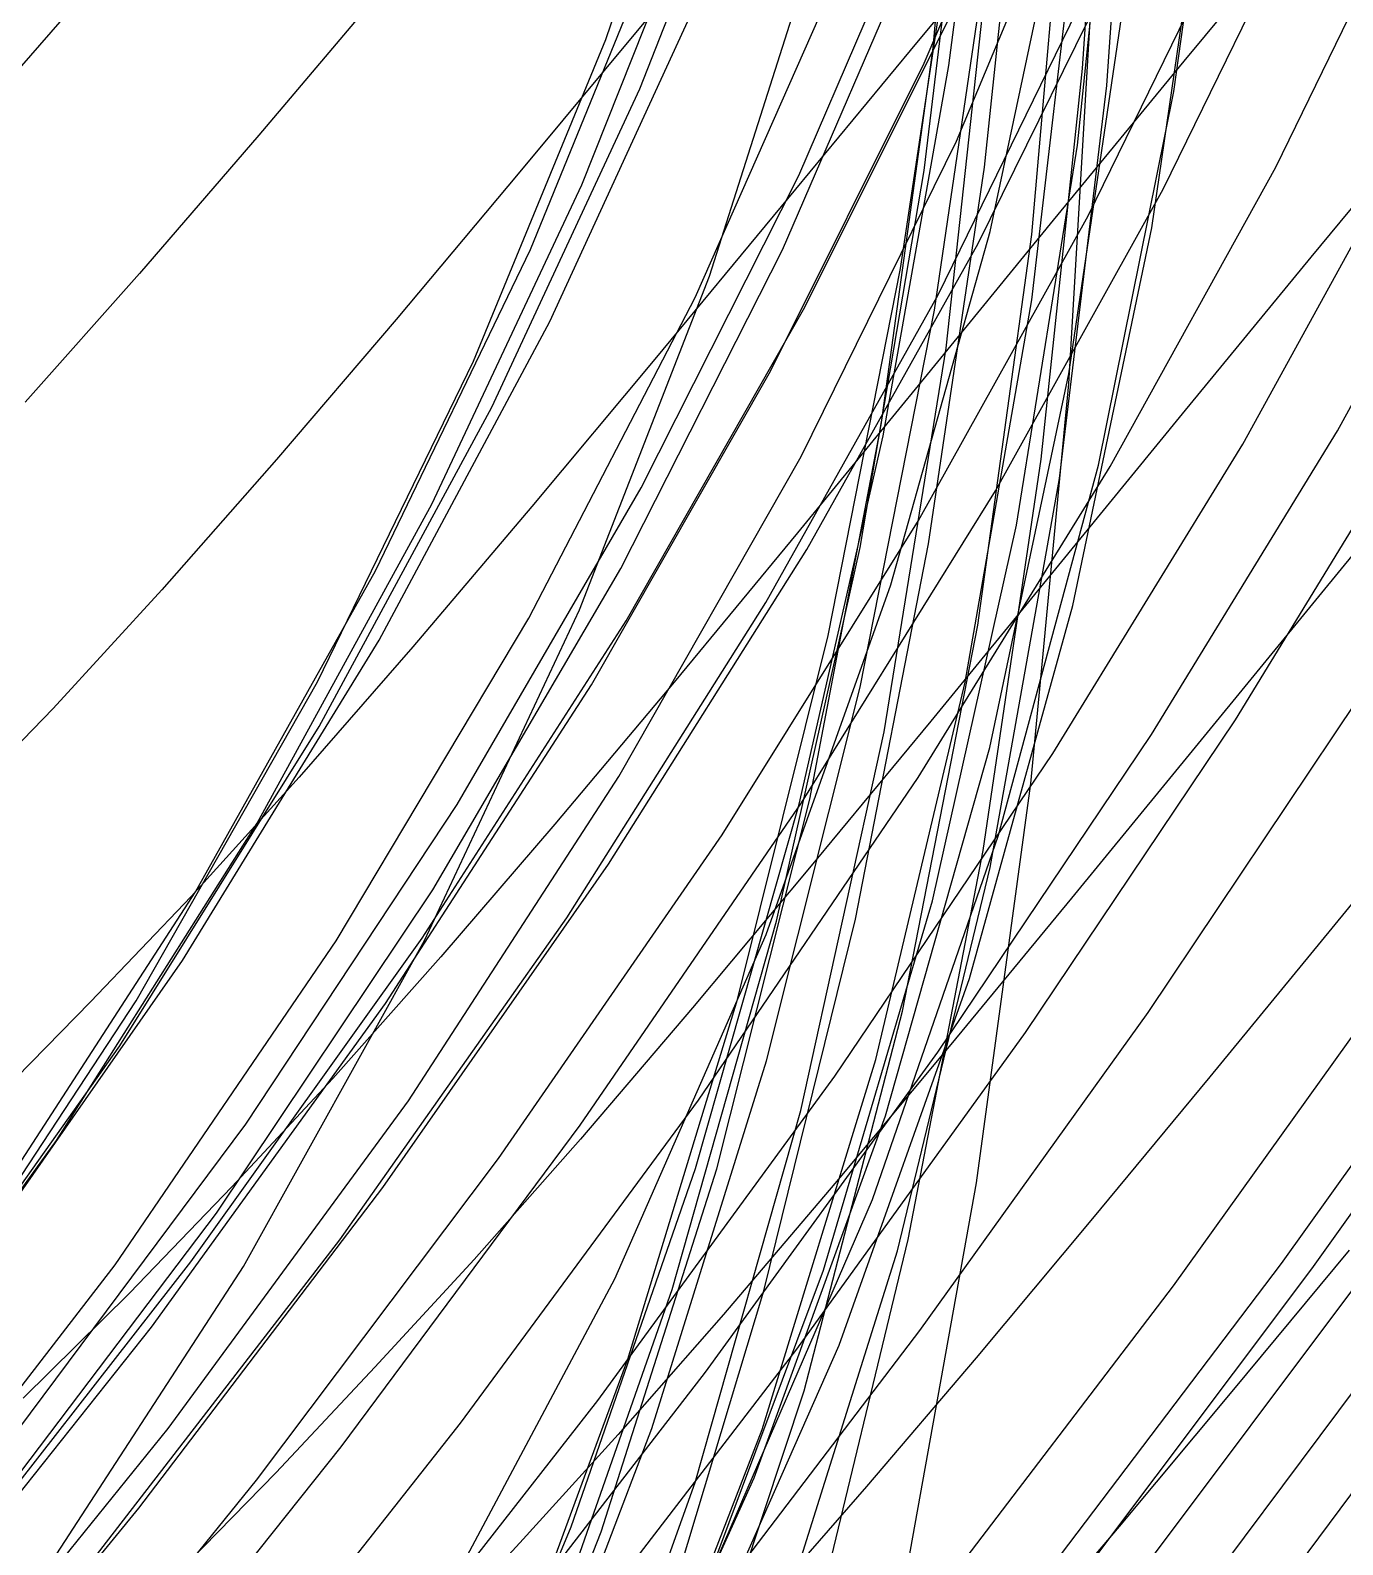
# Model space of a CAD drawing. Extents: x -607 to 1285, y -867 to 355.
# Drawn here: x 222.8 to 363.4, y -330.7 to -168.4 of the extents above; entities that cross this region are included whole.
import ezdxf

# ---------------------------------------------------------------- set-up
doc = ezdxf.new("R2010")
doc.units = 0
for name, color, linetype in [('0_1006', 7, 'CONTINUOUS'), ('0_1007', 7, 'CONTINUOUS'), ('0_1008', 7, 'CONTINUOUS'), ('0_1009', 7, 'CONTINUOUS'), ('0_1010', 7, 'CONTINUOUS'), ('0_1110', 7, 'CONTINUOUS'), ('0_1111', 7, 'CONTINUOUS'), ('0_1112', 7, 'CONTINUOUS'), ('0_1113', 7, 'CONTINUOUS'), ('0_1114', 7, 'CONTINUOUS'), ('0_1213', 7, 'CONTINUOUS'), ('0_1214', 7, 'CONTINUOUS'), ('0_1215', 7, 'CONTINUOUS'), ('0_1216', 7, 'CONTINUOUS'), ('0_1217', 7, 'CONTINUOUS'), ('0_1317', 7, 'CONTINUOUS'), ('0_1318', 7, 'CONTINUOUS'), ('0_1319', 7, 'CONTINUOUS'), ('0_1320', 7, 'CONTINUOUS'), ('0_1321', 7, 'CONTINUOUS'), ('0_1419', 7, 'CONTINUOUS'), ('0_1420', 7, 'CONTINUOUS'), ('0_1421', 7, 'CONTINUOUS'), ('0_1422', 7, 'CONTINUOUS'), ('0_1423', 7, 'CONTINUOUS'), ('0_1523', 7, 'CONTINUOUS'), ('0_1524', 7, 'CONTINUOUS'), ('0_1525', 7, 'CONTINUOUS'), ('0_1526', 7, 'CONTINUOUS'), ('0_1527', 7, 'CONTINUOUS'), ('0_1627', 7, 'CONTINUOUS'), ('0_1628', 7, 'CONTINUOUS'), ('0_1629', 7, 'CONTINUOUS'), ('0_1630', 7, 'CONTINUOUS'), ('0_1631', 7, 'CONTINUOUS'), ('0_1730', 7, 'CONTINUOUS'), ('0_1731', 7, 'CONTINUOUS'), ('0_1732', 7, 'CONTINUOUS'), ('0_1733', 7, 'CONTINUOUS'), ('0_1734', 7, 'CONTINUOUS'), ('0_178', 7, 'CONTINUOUS'), ('0_179', 7, 'CONTINUOUS'), ('0_180', 7, 'CONTINUOUS'), ('0_181', 7, 'CONTINUOUS'), ('0_182', 7, 'CONTINUOUS'), ('0_1833', 7, 'CONTINUOUS'), ('0_1834', 7, 'CONTINUOUS'), ('0_1835', 7, 'CONTINUOUS'), ('0_1836', 7, 'CONTINUOUS'), ('0_1837', 7, 'CONTINUOUS'), ('0_1936', 7, 'CONTINUOUS'), ('0_1937', 7, 'CONTINUOUS'), ('0_1938', 7, 'CONTINUOUS'), ('0_1939', 7, 'CONTINUOUS'), ('0_1940', 7, 'CONTINUOUS'), ('0_2040', 7, 'CONTINUOUS'), ('0_2041', 7, 'CONTINUOUS'), ('0_2042', 7, 'CONTINUOUS'), ('0_2043', 7, 'CONTINUOUS'), ('0_2143', 7, 'CONTINUOUS'), ('0_2144', 7, 'CONTINUOUS'), ('0_2145', 7, 'CONTINUOUS'), ('0_2146', 7, 'CONTINUOUS'), ('0_2147', 7, 'CONTINUOUS'), ('0_2247', 7, 'CONTINUOUS'), ('0_2248', 7, 'CONTINUOUS'), ('0_2249', 7, 'CONTINUOUS'), ('0_2250', 7, 'CONTINUOUS'), ('0_2251', 7, 'CONTINUOUS'), ('0_2351', 7, 'CONTINUOUS'), ('0_2352', 7, 'CONTINUOUS'), ('0_2353', 7, 'CONTINUOUS'), ('0_2354', 7, 'CONTINUOUS'), ('0_2454', 7, 'CONTINUOUS'), ('0_2455', 7, 'CONTINUOUS'), ('0_2456', 7, 'CONTINUOUS'), ('0_2457', 7, 'CONTINUOUS'), ('0_2458', 7, 'CONTINUOUS'), ('0_2558', 7, 'CONTINUOUS'), ('0_2559', 7, 'CONTINUOUS'), ('0_2560', 7, 'CONTINUOUS'), ('0_2561', 7, 'CONTINUOUS'), ('0_2562', 7, 'CONTINUOUS'), ('0_2662', 7, 'CONTINUOUS'), ('0_2663', 7, 'CONTINUOUS'), ('0_2664', 7, 'CONTINUOUS'), ('0_2665', 7, 'CONTINUOUS'), ('0_2666', 7, 'CONTINUOUS'), ('0_2764', 7, 'CONTINUOUS'), ('0_2765', 7, 'CONTINUOUS'), ('0_2766', 7, 'CONTINUOUS'), ('0_2767', 7, 'CONTINUOUS'), ('0_2768', 7, 'CONTINUOUS'), ('0_2769', 7, 'CONTINUOUS'), ('0_281', 7, 'CONTINUOUS'), ('0_282', 7, 'CONTINUOUS'), ('0_283', 7, 'CONTINUOUS'), ('0_284', 7, 'CONTINUOUS'), ('0_285', 7, 'CONTINUOUS'), ('0_2867', 7, 'CONTINUOUS'), ('0_2868', 7, 'CONTINUOUS'), ('0_2869', 7, 'CONTINUOUS'), ('0_2870', 7, 'CONTINUOUS'), ('0_2871', 7, 'CONTINUOUS'), ('0_2872', 7, 'CONTINUOUS'), ('0_2873', 7, 'CONTINUOUS'), ('0_2970', 7, 'CONTINUOUS'), ('0_2971', 7, 'CONTINUOUS'), ('0_2972', 7, 'CONTINUOUS'), ('0_2973', 7, 'CONTINUOUS'), ('0_2974', 7, 'CONTINUOUS'), ('0_2975', 7, 'CONTINUOUS'), ('0_3074', 7, 'CONTINUOUS'), ('0_3075', 7, 'CONTINUOUS'), ('0_3076', 7, 'CONTINUOUS'), ('0_3077', 7, 'CONTINUOUS'), ('0_3078', 7, 'CONTINUOUS'), ('0_3079', 7, 'CONTINUOUS'), ('0_3177', 7, 'CONTINUOUS'), ('0_3178', 7, 'CONTINUOUS'), ('0_3179', 7, 'CONTINUOUS'), ('0_3180', 7, 'CONTINUOUS'), ('0_3181', 7, 'CONTINUOUS'), ('0_3182', 7, 'CONTINUOUS'), ('0_3183', 7, 'CONTINUOUS'), ('0_3281', 7, 'CONTINUOUS'), ('0_3282', 7, 'CONTINUOUS'), ('0_3283', 7, 'CONTINUOUS'), ('0_3284', 7, 'CONTINUOUS'), ('0_3285', 7, 'CONTINUOUS'), ('0_3286', 7, 'CONTINUOUS'), ('0_3287', 7, 'CONTINUOUS'), ('0_3385', 7, 'CONTINUOUS'), ('0_3386', 7, 'CONTINUOUS'), ('0_3387', 7, 'CONTINUOUS'), ('0_3388', 7, 'CONTINUOUS'), ('0_3389', 7, 'CONTINUOUS'), ('0_3390', 7, 'CONTINUOUS'), ('0_3391', 7, 'CONTINUOUS'), ('0_3489', 7, 'CONTINUOUS'), ('0_3490', 7, 'CONTINUOUS'), ('0_3491', 7, 'CONTINUOUS'), ('0_3492', 7, 'CONTINUOUS'), ('0_3493', 7, 'CONTINUOUS'), ('0_3494', 7, 'CONTINUOUS'), ('0_3495', 7, 'CONTINUOUS'), ('0_3593', 7, 'CONTINUOUS'), ('0_3594', 7, 'CONTINUOUS'), ('0_3595', 7, 'CONTINUOUS'), ('0_3596', 7, 'CONTINUOUS'), ('0_3597', 7, 'CONTINUOUS'), ('0_3598', 7, 'CONTINUOUS'), ('0_3697', 7, 'CONTINUOUS'), ('0_3698', 7, 'CONTINUOUS'), ('0_3699', 7, 'CONTINUOUS'), ('0_3700', 7, 'CONTINUOUS'), ('0_3701', 7, 'CONTINUOUS'), ('0_3702', 7, 'CONTINUOUS'), ('0_3801', 7, 'CONTINUOUS'), ('0_3802', 7, 'CONTINUOUS'), ('0_3803', 7, 'CONTINUOUS'), ('0_3804', 7, 'CONTINUOUS'), ('0_3805', 7, 'CONTINUOUS'), ('0_384', 7, 'CONTINUOUS'), ('0_385', 7, 'CONTINUOUS'), ('0_386', 7, 'CONTINUOUS'), ('0_387', 7, 'CONTINUOUS'), ('0_388', 7, 'CONTINUOUS'), ('0_3904', 7, 'CONTINUOUS'), ('0_3905', 7, 'CONTINUOUS'), ('0_3906', 7, 'CONTINUOUS'), ('0_3907', 7, 'CONTINUOUS'), ('0_4007', 7, 'CONTINUOUS'), ('0_4008', 7, 'CONTINUOUS'), ('0_4110', 7, 'CONTINUOUS'), ('0_4111', 7, 'CONTINUOUS'), ('0_4214', 7, 'CONTINUOUS'), ('0_4215', 7, 'CONTINUOUS'), ('0_4318', 7, 'CONTINUOUS'), ('0_4421', 7, 'CONTINUOUS'), ('0_4460', 7, 'CONTINUOUS'), ('0_4524', 7, 'CONTINUOUS'), ('0_4563', 7, 'CONTINUOUS'), ('0_4564', 7, 'CONTINUOUS'), ('0_4565', 7, 'CONTINUOUS'), ('0_4666', 7, 'CONTINUOUS'), ('0_4667', 7, 'CONTINUOUS'), ('0_4668', 7, 'CONTINUOUS'), ('0_4669', 7, 'CONTINUOUS'), ('0_4670', 7, 'CONTINUOUS'), ('0_4671', 7, 'CONTINUOUS'), ('0_4672', 7, 'CONTINUOUS'), ('0_4768', 7, 'CONTINUOUS'), ('0_4769', 7, 'CONTINUOUS'), ('0_4770', 7, 'CONTINUOUS'), ('0_4771', 7, 'CONTINUOUS'), ('0_4772', 7, 'CONTINUOUS'), ('0_4773', 7, 'CONTINUOUS'), ('0_4774', 7, 'CONTINUOUS'), ('0_4775', 7, 'CONTINUOUS'), ('0_4776', 7, 'CONTINUOUS'), ('0_4777', 7, 'CONTINUOUS'), ('0_487', 7, 'CONTINUOUS'), ('0_4871', 7, 'CONTINUOUS'), ('0_4872', 7, 'CONTINUOUS'), ('0_4873', 7, 'CONTINUOUS'), ('0_4874', 7, 'CONTINUOUS'), ('0_4875', 7, 'CONTINUOUS'), ('0_4876', 7, 'CONTINUOUS'), ('0_4877', 7, 'CONTINUOUS'), ('0_4878', 7, 'CONTINUOUS'), ('0_4879', 7, 'CONTINUOUS'), ('0_488', 7, 'CONTINUOUS'), ('0_4880', 7, 'CONTINUOUS'), ('0_4881', 7, 'CONTINUOUS'), ('0_489', 7, 'CONTINUOUS'), ('0_490', 7, 'CONTINUOUS'), ('0_491', 7, 'CONTINUOUS'), ('0_492', 7, 'CONTINUOUS'), ('0_4975', 7, 'CONTINUOUS'), ('0_4976', 7, 'CONTINUOUS'), ('0_4977', 7, 'CONTINUOUS'), ('0_4978', 7, 'CONTINUOUS'), ('0_4979', 7, 'CONTINUOUS'), ('0_4980', 7, 'CONTINUOUS'), ('0_4981', 7, 'CONTINUOUS'), ('0_4982', 7, 'CONTINUOUS'), ('0_4983', 7, 'CONTINUOUS'), ('0_4984', 7, 'CONTINUOUS'), ('0_5080', 7, 'CONTINUOUS'), ('0_5081', 7, 'CONTINUOUS'), ('0_5082', 7, 'CONTINUOUS'), ('0_5083', 7, 'CONTINUOUS'), ('0_5084', 7, 'CONTINUOUS'), ('0_5085', 7, 'CONTINUOUS'), ('0_5086', 7, 'CONTINUOUS'), ('0_5087', 7, 'CONTINUOUS'), ('0_5185', 7, 'CONTINUOUS'), ('0_5186', 7, 'CONTINUOUS'), ('0_5187', 7, 'CONTINUOUS'), ('0_5188', 7, 'CONTINUOUS'), ('0_5189', 7, 'CONTINUOUS'), ('0_5190', 7, 'CONTINUOUS'), ('0_5289', 7, 'CONTINUOUS'), ('0_5290', 7, 'CONTINUOUS'), ('0_5291', 7, 'CONTINUOUS'), ('0_591', 7, 'CONTINUOUS'), ('0_592', 7, 'CONTINUOUS'), ('0_593', 7, 'CONTINUOUS'), ('0_594', 7, 'CONTINUOUS'), ('0_595', 7, 'CONTINUOUS'), ('0_695', 7, 'CONTINUOUS'), ('0_696', 7, 'CONTINUOUS'), ('0_697', 7, 'CONTINUOUS'), ('0_698', 7, 'CONTINUOUS'), ('0_699', 7, 'CONTINUOUS'), ('0_75', 7, 'CONTINUOUS'), ('0_76', 7, 'CONTINUOUS'), ('0_77', 7, 'CONTINUOUS'), ('0_78', 7, 'CONTINUOUS'), ('0_798', 7, 'CONTINUOUS'), ('0_799', 7, 'CONTINUOUS'), ('0_800', 7, 'CONTINUOUS'), ('0_801', 7, 'CONTINUOUS'), ('0_802', 7, 'CONTINUOUS'), ('0_803', 7, 'CONTINUOUS'), ('0_902', 7, 'CONTINUOUS'), ('0_903', 7, 'CONTINUOUS'), ('0_904', 7, 'CONTINUOUS'), ('0_905', 7, 'CONTINUOUS'), ('0_906', 7, 'CONTINUOUS')]:
    doc.layers.add(name, color=color, linetype=linetype)

msp = doc.modelspace()

# ---------------------------------------------------------------- linework, layer by layer
at = {"layer": '0_1006'}
msp.add_polyline3d([(292.5385, -353.9436, -3561.148), (305.7165, -314.1833, -3555.17)], dxfattribs=at)
at = {"layer": '0_1007'}
msp.add_polyline3d([(305.7165, -314.1833, -3555.17), (316.2641, -273.5119, -3547.54)], dxfattribs=at)
at = {"layer": '0_1008'}
msp.add_polyline3d([(316.2641, -273.5119, -3547.54), (324.3477, -232.1442, -3538.4138)], dxfattribs=at)
at = {"layer": '0_1009'}
msp.add_polyline3d([(324.3477, -232.1442, -3538.4138), (330.1343, -190.295, -3527.9463)], dxfattribs=at)
at = {"layer": '0_1010'}
msp.add_polyline3d([(330.1343, -190.295, -3527.9463), (333.7905, -148.1791, -3516.2922)], dxfattribs=at)
at = {"layer": '0_1110'}
msp.add_polyline3d([(303.0919, -339.4404, -3548.4932), (315.7195, -299.1968, -3541.314)], dxfattribs=at)
at = {"layer": '0_1111'}
msp.add_polyline3d([(315.7195, -299.1968, -3541.314), (325.6572, -258.1219, -3532.4167)], dxfattribs=at)
at = {"layer": '0_1112'}
msp.add_polyline3d([(325.6572, -258.1219, -3532.4167), (333.0813, -216.4272, -3521.9683)], dxfattribs=at)
at = {"layer": '0_1113'}
msp.add_polyline3d([(333.0813, -216.4272, -3521.9683), (338.1681, -174.3243, -3510.1357)], dxfattribs=at)
at = {"layer": '0_1114'}
msp.add_polyline3d([(338.1681, -174.3243, -3510.1357), (341.0936, -132.0248, -3497.0852)], dxfattribs=at)
at = {"layer": '0_1213'}
msp.add_polyline3d([(286.2471, -357.0093, -3532.3008), (301.2246, -318.3216, -3526.213)], dxfattribs=at)
at = {"layer": '0_1214'}
msp.add_polyline3d([(301.2246, -318.3216, -3526.213), (313.4147, -278.6697, -3518.2412)], dxfattribs=at)
at = {"layer": '0_1215'}
msp.add_polyline3d([(313.4147, -278.6697, -3518.2412), (322.9857, -238.2579, -3508.5535)], dxfattribs=at)
at = {"layer": '0_1216'}
msp.add_polyline3d([(322.9857, -238.2579, -3508.5535), (330.1063, -197.2901, -3497.3171)], dxfattribs=at)
at = {"layer": '0_1217'}
msp.add_polyline3d([(330.1063, -197.2901, -3497.3171), (334.9451, -155.9705, -3484.7002)], dxfattribs=at)
at = {"layer": '0_1317'}
msp.add_polyline3d([(293.289, -340.03, -3516.2566), (307.799, -301.2734, -3509.1729)], dxfattribs=at)
at = {"layer": '0_1318'}
msp.add_polyline3d([(307.799, -301.2734, -3509.1729), (319.4738, -261.6746, -3500.1555)], dxfattribs=at)
at = {"layer": '0_1319'}
msp.add_polyline3d([(319.4738, -261.6746, -3500.1555), (328.4899, -221.4269, -3489.381)], dxfattribs=at)
at = {"layer": '0_1320'}
msp.add_polyline3d([(328.4899, -221.4269, -3489.381), (335.0242, -180.7234, -3477.0251)], dxfattribs=at)
at = {"layer": '0_1321'}
msp.add_polyline3d([(335.0242, -180.7234, -3477.0251), (339.2536, -139.7574, -3463.264)], dxfattribs=at)
at = {"layer": '0_1419'}
msp.add_polyline3d([(283.2672, -361.3954, -3505.7034), (300.3862, -323.5158, -3499.7817)], dxfattribs=at)
at = {"layer": '0_1420'}
msp.add_polyline3d([(300.3862, -323.5158, -3499.7817), (314.4396, -284.738, -3491.6985)], dxfattribs=at)
at = {"layer": '0_1421'}
msp.add_polyline3d([(314.4396, -284.738, -3491.6985), (325.6122, -245.2437, -3481.6375)], dxfattribs=at)
at = {"layer": '0_1422'}
msp.add_polyline3d([(325.6122, -245.2437, -3481.6375), (334.0889, -205.2147, -3469.7825)], dxfattribs=at)
at = {"layer": '0_1423'}
msp.add_polyline3d([(334.0889, -205.2147, -3469.7825), (340.0544, -164.8326, -3456.317)], dxfattribs=at)
at = {"layer": '0_1523'}
msp.add_polyline3d([(292.5091, -347.6916, -3491.77), (309.4805, -309.2878, -3484.8608)], dxfattribs=at)
at = {"layer": '0_1524'}
msp.add_polyline3d([(309.4805, -309.2878, -3484.8608), (323.4288, -270.0088, -3475.746)], dxfattribs=at)
at = {"layer": '0_1525'}
msp.add_polyline3d([(323.4288, -270.0088, -3475.746), (334.5305, -230.0434, -3464.6167)], dxfattribs=at)
at = {"layer": '0_1526'}
msp.add_polyline3d([(334.5305, -230.0434, -3464.6167), (342.9622, -189.5803, -3451.6626)], dxfattribs=at)
at = {"layer": '0_1527'}
msp.add_polyline3d([(342.9622, -189.5803, -3451.6626), (348.9012, -148.8083, -3437.074)], dxfattribs=at)
at = {"layer": '0_1627'}
msp.add_polyline3d([(296.5595, -331.8838, -3473.1711), (313.0444, -293.6711, -3465.358)], dxfattribs=at)
at = {"layer": '0_1628'}
msp.add_polyline3d([(313.0444, -293.6711, -3465.358), (326.5557, -254.654, -3455.323)], dxfattribs=at)
at = {"layer": '0_1629'}
msp.add_polyline3d([(326.5557, -254.654, -3455.323), (337.2658, -215.0174, -3443.2605)], dxfattribs=at)
at = {"layer": '0_1630'}
msp.add_polyline3d([(337.2658, -215.0174, -3443.2605), (345.3467, -174.9463, -3429.3645)], dxfattribs=at)
at = {"layer": '0_1631'}
msp.add_polyline3d([(345.3467, -174.9463, -3429.3645), (350.9712, -134.6257, -3413.8289)], dxfattribs=at)
at = {"layer": '0_1730'}
msp.add_polyline3d([(266.1539, -338.3759, -3442.8633), (285.4377, -302.1937, -3437.144)], dxfattribs=at)
at = {"layer": '0_1731'}
msp.add_polyline3d([(285.4377, -302.1937, -3437.144), (301.6733, -265.2931, -3429.1172)], dxfattribs=at)
at = {"layer": '0_1732'}
msp.add_polyline3d([(301.6733, -265.2931, -3429.1172), (315.0266, -227.8284, -3418.966)], dxfattribs=at)
at = {"layer": '0_1733'}
msp.add_polyline3d([(315.0266, -227.8284, -3418.966), (325.6639, -189.9537, -3406.874)], dxfattribs=at)
at = {"layer": '0_1734'}
msp.add_polyline3d([(325.6639, -189.9537, -3406.874), (333.7512, -151.8236, -3393.0237)], dxfattribs=at)
at = {"layer": '0_178'}
msp.add_polyline3d([(306.8886, -339.2455, -3672.474), (316.8851, -297.9853, -3670.674)], dxfattribs=at)
at = {"layer": '0_179'}
msp.add_polyline3d([(316.8851, -297.9853, -3670.674), (324.9213, -256.2819, -3668.0027)], dxfattribs=at)
at = {"layer": '0_180'}
msp.add_polyline3d([(324.9213, -256.2819, -3668.0027), (331.1067, -214.3737, -3664.5396)], dxfattribs=at)
at = {"layer": '0_181'}
msp.add_polyline3d([(331.1067, -214.3737, -3664.5396), (335.5509, -172.4991, -3660.3638)], dxfattribs=at)
at = {"layer": '0_182'}
msp.add_polyline3d([(335.5509, -172.4991, -3660.3638), (338.3637, -130.8968, -3655.5552)], dxfattribs=at)
at = {"layer": '0_1833'}
msp.add_polyline3d([(223.339, -335.2089, -3398.234), (245.6565, -300.8758, -3394.8848)], dxfattribs=at)
at = {"layer": '0_1834'}
msp.add_polyline3d([(245.6565, -300.8758, -3394.8848), (265.0463, -265.9351, -3389.2825)], dxfattribs=at)
at = {"layer": '0_1835'}
msp.add_polyline3d([(265.0463, -265.9351, -3389.2825), (281.6475, -230.5156, -3381.587)], dxfattribs=at)
at = {"layer": '0_1836'}
msp.add_polyline3d([(281.6475, -230.5156, -3381.587), (295.5989, -194.7464, -3371.9575)], dxfattribs=at)
at = {"layer": '0_1837'}
msp.add_polyline3d([(295.5989, -194.7464, -3371.9575), (307.0394, -158.7565, -3360.5542)], dxfattribs=at)
at = {"layer": '0_1936'}
msp.add_polyline3d([(211.8658, -306.2895, -3358.4434), (234.1484, -272.3848, -3354.8105)], dxfattribs=at)
at = {"layer": '0_1937'}
msp.add_polyline3d([(234.1484, -272.3848, -3354.8105), (253.5877, -238.2039, -3349.085)], dxfattribs=at)
at = {"layer": '0_1938'}
msp.add_polyline3d([(253.5877, -238.2039, -3349.085), (270.3169, -203.8433, -3341.4111)], dxfattribs=at)
at = {"layer": '0_1939'}
msp.add_polyline3d([(270.3169, -203.8433, -3341.4111), (284.4688, -169.3997, -3331.9333)], dxfattribs=at)
at = {"layer": '0_1940'}
msp.add_polyline3d([(284.4688, -169.3997, -3331.9333), (296.1768, -134.9698, -3320.7961)], dxfattribs=at)
at = {"layer": '0_2040'}
msp.add_polyline3d([(218.3482, -294.9518, -3339.0986), (240.5042, -260.7138, -3334.6895)], dxfattribs=at)
at = {"layer": '0_2041'}
msp.add_polyline3d([(240.5042, -260.7138, -3334.6895), (259.8145, -226.3257, -3328.1863)], dxfattribs=at)
at = {"layer": '0_2042'}
msp.add_polyline3d([(259.8145, -226.3257, -3328.1863), (276.4125, -191.8767, -3319.7354)], dxfattribs=at)
at = {"layer": '0_2043'}
msp.add_polyline3d([(276.4125, -191.8767, -3319.7354), (290.4315, -157.4562, -3309.4832)], dxfattribs=at)
at = {"layer": '0_2143'}
msp.add_polyline3d([(201.2244, -321.1494, -3324.9314), (225.6162, -287.3647, -3321.919)], dxfattribs=at)
at = {"layer": '0_2144'}
msp.add_polyline3d([(225.6162, -287.3647, -3321.919), (247.1085, -253.3462, -3316.649)], dxfattribs=at)
at = {"layer": '0_2145'}
msp.add_polyline3d([(247.1085, -253.3462, -3316.649), (265.8291, -219.1862, -3309.271)], dxfattribs=at)
at = {"layer": '0_2146'}
msp.add_polyline3d([(265.8291, -219.1862, -3309.271), (281.9056, -184.977, -3299.935)], dxfattribs=at)
at = {"layer": '0_2147'}
msp.add_polyline3d([(281.9056, -184.977, -3299.935), (295.4654, -150.8107, -3288.791)], dxfattribs=at)
at = {"layer": '0_2247'}
msp.add_polyline3d([(208.1481, -311.4099, -3306.0579), (232.4173, -277.2329, -3302.2495)], dxfattribs=at)
at = {"layer": '0_2248'}
msp.add_polyline3d([(232.4173, -277.2329, -3302.2495), (253.7479, -243.0013, -3296.1892)], dxfattribs=at)
at = {"layer": '0_2249'}
msp.add_polyline3d([(253.7479, -243.0013, -3296.1892), (272.2722, -208.7949, -3288.0283)], dxfattribs=at)
at = {"layer": '0_2250'}
msp.add_polyline3d([(272.2722, -208.7949, -3288.0283), (288.1224, -174.6932, -3277.918)], dxfattribs=at)
at = {"layer": '0_2251'}
msp.add_polyline3d([(288.1224, -174.6932, -3277.918), (301.4309, -140.7759, -3266.0095)], dxfattribs=at)
at = {"layer": '0_2351'}
msp.add_polyline3d([(215.0751, -302.4786, -3287.0503), (239.1107, -268.0736, -3282.433)], dxfattribs=at)
at = {"layer": '0_2352'}
msp.add_polyline3d([(239.1107, -268.0736, -3282.433), (260.198, -233.7619, -3275.577)], dxfattribs=at)
at = {"layer": '0_2353'}
msp.add_polyline3d([(260.198, -233.7619, -3275.577), (278.4715, -199.6131, -3266.6338)], dxfattribs=at)
at = {"layer": '0_2354'}
msp.add_polyline3d([(278.4715, -199.6131, -3266.6338), (294.0654, -165.697, -3255.7563)], dxfattribs=at)
at = {"layer": '0_2454'}
msp.add_polyline3d([(205.1055, -335.4539, -3283.5981), (231.9194, -300.6782, -3280.4714)], dxfattribs=at)
at = {"layer": '0_2455'}
msp.add_polyline3d([(231.9194, -300.6782, -3280.4714), (255.5859, -265.9675, -3274.8447)], dxfattribs=at)
at = {"layer": '0_2456'}
msp.add_polyline3d([(255.5859, -265.9675, -3274.8447), (276.2455, -231.3925, -3266.882)], dxfattribs=at)
at = {"layer": '0_2457'}
msp.add_polyline3d([(276.2455, -231.3925, -3266.882), (294.0385, -197.0237, -3256.747)], dxfattribs=at)
at = {"layer": '0_2458'}
msp.add_polyline3d([(294.0385, -197.0237, -3256.747), (309.105, -162.9319, -3244.6035)], dxfattribs=at)
at = {"layer": '0_2558'}
msp.add_polyline3d([(216.4625, -329.9008, -3270.3887), (242.764, -295.1398, -3266.4111)], dxfattribs=at)
at = {"layer": '0_2559'}
msp.add_polyline3d([(242.764, -295.1398, -3266.4111), (265.9285, -260.512, -3259.902)], dxfattribs=at)
at = {"layer": '0_2560'}
msp.add_polyline3d([(265.9285, -260.512, -3259.902), (286.0967, -226.0853, -3251.0303)], dxfattribs=at)
at = {"layer": '0_2561'}
msp.add_polyline3d([(286.0967, -226.0853, -3251.0303), (303.4096, -191.9274, -3239.9646)], dxfattribs=at)
at = {"layer": '0_2562'}
msp.add_polyline3d([(303.4096, -191.9274, -3239.9646), (318.0081, -158.1063, -3226.8745)], dxfattribs=at)
at = {"layer": '0_2662'}
msp.add_polyline3d([(220.1232, -320.2214, -3246.9937), (245.894, -285.6264, -3242.2314)], dxfattribs=at)
at = {"layer": '0_2663'}
msp.add_polyline3d([(245.894, -285.6264, -3242.2314), (268.562, -251.3473, -3235.017)], dxfattribs=at)
at = {"layer": '0_2664'}
msp.add_polyline3d([(268.562, -251.3473, -3235.017), (288.2679, -217.4369, -3225.515)], dxfattribs=at)
at = {"layer": '0_2665'}
msp.add_polyline3d([(288.2679, -217.4369, -3225.515), (305.1528, -183.9485, -3213.8892)], dxfattribs=at)
at = {"layer": '0_2666'}
msp.add_polyline3d([(305.1528, -183.9485, -3213.8892), (319.3574, -150.935, -3200.3044)], dxfattribs=at)
at = {"layer": '0_2764'}
msp.add_polyline3d([(209.7972, -352.5872, -3244.522), (237.6046, -318.2389, -3241.331)], dxfattribs=at)
at = {"layer": '0_2765'}
msp.add_polyline3d([(237.6046, -318.2389, -3241.331), (263.3329, -283.1035, -3235.6125)], dxfattribs=at)
at = {"layer": '0_2766'}
msp.add_polyline3d([(263.3329, -283.1035, -3235.6125), (285.8833, -248.3635, -3227.3486)], dxfattribs=at)
at = {"layer": '0_2767'}
msp.add_polyline3d([(285.8833, -248.3635, -3227.3486), (305.4026, -214.0704, -3216.7144)], dxfattribs=at)
at = {"layer": '0_2768'}
msp.add_polyline3d([(305.4026, -214.0704, -3216.7144), (322.0377, -180.2761, -3203.8853)], dxfattribs=at)
at = {"layer": '0_2769'}
msp.add_polyline3d([(322.0377, -180.2761, -3203.8853), (335.9356, -147.0323, -3189.0366)], dxfattribs=at)
at = {"layer": '0_281'}
msp.add_polyline3d([(289.5693, -342.74, -3651.8528), (301.4226, -303.4782, -3650.401)], dxfattribs=at)
at = {"layer": '0_282'}
msp.add_polyline3d([(301.4226, -303.4782, -3650.401), (311.2106, -263.6399, -3647.9792)], dxfattribs=at)
at = {"layer": '0_283'}
msp.add_polyline3d([(311.2106, -263.6399, -3647.9792), (319.0455, -223.4372, -3644.671)], dxfattribs=at)
at = {"layer": '0_284'}
msp.add_polyline3d([(319.0455, -223.4372, -3644.671), (325.0402, -183.0821, -3640.5579)], dxfattribs=at)
at = {"layer": '0_285'}
msp.add_polyline3d([(325.0402, -183.0821, -3640.5579), (329.3065, -142.7864, -3635.723)], dxfattribs=at)
at = {"layer": '0_2867'}
msp.add_polyline3d([(208.7759, -341.3582, -3214.288), (235.7889, -307.3602, -3210.2546)], dxfattribs=at)
at = {"layer": '0_2868'}
msp.add_polyline3d([(235.7889, -307.3602, -3210.2546), (235.7889, -307.3602, -3210.2546)], dxfattribs=at)
at = {"layer": '0_2869'}
msp.add_polyline3d([(235.7889, -307.3602, -3210.2546), (260.8715, -272.6901, -3203.8274)], dxfattribs=at)
at = {"layer": '0_2870'}
msp.add_polyline3d([(260.8715, -272.6901, -3203.8274), (282.939, -238.5301, -3195.0105)], dxfattribs=at)
at = {"layer": '0_2871'}
msp.add_polyline3d([(282.939, -238.5301, -3195.0105), (302.1266, -204.9235, -3183.9678)], dxfattribs=at)
at = {"layer": '0_2872'}
msp.add_polyline3d([(302.1266, -204.9235, -3183.9678), (318.5695, -171.9137, -3170.864)], dxfattribs=at)
at = {"layer": '0_2873'}
msp.add_polyline3d([(318.5695, -171.9137, -3170.864), (332.4025, -139.5437, -3155.8628)], dxfattribs=at)
at = {"layer": '0_2970'}
msp.add_polyline3d([(213.3708, -334.4968, -3191.7568), (240.0288, -300.3702, -3186.84)], dxfattribs=at)
at = {"layer": '0_2971'}
msp.add_polyline3d([(240.0288, -300.3702, -3186.84), (240.0288, -300.3702, -3186.84)], dxfattribs=at)
at = {"layer": '0_2972'}
msp.add_polyline3d([(240.0288, -300.3702, -3186.84), (264.817, -265.6994, -3179.6038)], dxfattribs=at)
at = {"layer": '0_2973'}
msp.add_polyline3d([(264.817, -265.6994, -3179.6038), (286.6533, -231.6738, -3170.0698)], dxfattribs=at)
at = {"layer": '0_2974'}
msp.add_polyline3d([(286.6533, -231.6738, -3170.0698), (305.6685, -198.3278, -3158.397)], dxfattribs=at)
at = {"layer": '0_2975'}
msp.add_polyline3d([(305.6685, -198.3278, -3158.397), (321.9934, -165.6959, -3144.7446)], dxfattribs=at)
at = {"layer": '0_3074'}
msp.add_polyline3d([(229.6623, -332.1074, -3184.3025), (255.9622, -298.0242, -3178.6155)], dxfattribs=at)
at = {"layer": '0_3075'}
msp.add_polyline3d([(255.9622, -298.0242, -3178.6155), (255.9618, -298.0244, -3178.6152)], dxfattribs=at)
at = {"layer": '0_3076'}
msp.add_polyline3d([(255.9618, -298.0244, -3178.6152), (280.305, -263.4984, -3170.5176)], dxfattribs=at)
at = {"layer": '0_3077'}
msp.add_polyline3d([(280.305, -263.4984, -3170.5176), (301.6335, -229.7269, -3160.0728)], dxfattribs=at)
at = {"layer": '0_3078'}
msp.add_polyline3d([(301.6335, -229.7269, -3160.0728), (320.0858, -196.7366, -3147.4468)], dxfattribs=at)
at = {"layer": '0_3079'}
msp.add_polyline3d([(320.0858, -196.7366, -3147.4468), (335.8003, -164.5541, -3132.8057)], dxfattribs=at)
at = {"layer": '0_3177'}
msp.add_polyline3d([(207.5924, -359.566, -3166.2383), (234.4517, -326.7465, -3161.9353)], dxfattribs=at)
at = {"layer": '0_3178'}
msp.add_polyline3d([(234.4517, -326.7465, -3161.9353), (260.5826, -292.4, -3155.3357)], dxfattribs=at)
at = {"layer": '0_3179'}
msp.add_polyline3d([(260.5826, -292.4, -3155.3357), (260.5826, -292.4, -3155.336)], dxfattribs=at)
at = {"layer": '0_3180'}
msp.add_polyline3d([(260.5826, -292.4, -3155.336), (284.7797, -257.7627, -3146.397)], dxfattribs=at)
at = {"layer": '0_3181'}
msp.add_polyline3d([(284.7797, -257.7627, -3146.397), (306.0004, -224.0442, -3135.2217)], dxfattribs=at)
at = {"layer": '0_3182'}
msp.add_polyline3d([(306.0004, -224.0442, -3135.2217), (324.3811, -191.2599, -3121.9695)], dxfattribs=at)
at = {"layer": '0_3183'}
msp.add_polyline3d([(324.3811, -191.2599, -3121.9695), (340.058, -159.4247, -3106.8)], dxfattribs=at)
at = {"layer": '0_3281'}
msp.add_polyline3d([(220.3663, -356.7622, -3154.6792), (247.041, -323.7555, -3149.5815)], dxfattribs=at)
at = {"layer": '0_3282'}
msp.add_polyline3d([(247.041, -323.7555, -3149.5815), (272.9694, -289.2846, -3142.1245)], dxfattribs=at)
at = {"layer": '0_3283'}
msp.add_polyline3d([(272.9694, -289.2846, -3142.1245), (272.9694, -289.2847, -3142.1245)], dxfattribs=at)
at = {"layer": '0_3284'}
msp.add_polyline3d([(272.9694, -289.2847, -3142.1245), (296.9562, -254.6008, -3132.2979)], dxfattribs=at)
at = {"layer": '0_3285'}
msp.add_polyline3d([(296.9562, -254.6008, -3132.2979), (317.9698, -220.9251, -3120.2405)], dxfattribs=at)
at = {"layer": '0_3286'}
msp.add_polyline3d([(317.9698, -220.9251, -3120.2405), (336.1465, -188.2687, -3106.1147)], dxfattribs=at)
at = {"layer": '0_3287'}
msp.add_polyline3d([(336.1465, -188.2687, -3106.1147), (351.6227, -156.6426, -3090.0833)], dxfattribs=at)
at = {"layer": '0_3385'}
msp.add_polyline3d([(229.7669, -353.2819, -3138.3267), (256.1207, -320.1934, -3132.3474)], dxfattribs=at)
at = {"layer": '0_3386'}
msp.add_polyline3d([(256.1207, -320.1934, -3132.3474), (281.7459, -285.7381, -3124.0222)], dxfattribs=at)
at = {"layer": '0_3387'}
msp.add_polyline3d([(281.7459, -285.7381, -3124.0222), (281.7459, -285.7382, -3124.0222)], dxfattribs=at)
at = {"layer": '0_3388'}
msp.add_polyline3d([(281.7459, -285.7382, -3124.0222), (305.4545, -251.1788, -3113.369)], dxfattribs=at)
at = {"layer": '0_3389'}
msp.add_polyline3d([(305.4545, -251.1788, -3113.369), (326.2185, -217.7407, -3100.549)], dxfattribs=at)
at = {"layer": '0_3390'}
msp.add_polyline3d([(326.2185, -217.7407, -3100.549), (344.1734, -185.4274, -3085.7227)], dxfattribs=at)
at = {"layer": '0_3391'}
msp.add_polyline3d([(344.1734, -185.4274, -3085.7227), (359.4543, -154.2427, -3069.0503)], dxfattribs=at)
at = {"layer": '0_3489'}
msp.add_polyline3d([(242.638, -351.0109, -3126.9534), (268.9024, -317.6475, -3120.0945)], dxfattribs=at)
at = {"layer": '0_3490'}
msp.add_polyline3d([(268.9024, -317.6475, -3120.0945), (294.4012, -283.0358, -3110.8672)], dxfattribs=at)
at = {"layer": '0_3491'}
msp.add_polyline3d([(294.4012, -283.0358, -3110.8672), (294.4013, -283.0359, -3110.8672)], dxfattribs=at)
at = {"layer": '0_3492'}
msp.add_polyline3d([(294.4013, -283.0359, -3110.8672), (317.9465, -248.4565, -3099.3171)], dxfattribs=at)
at = {"layer": '0_3493'}
msp.add_polyline3d([(317.9465, -248.4565, -3099.3171), (338.5146, -215.1411, -3085.6323)], dxfattribs=at)
at = {"layer": '0_3494'}
msp.add_polyline3d([(338.5146, -215.1411, -3085.6323), (356.2448, -183.0833, -3069.9736)], dxfattribs=at)
at = {"layer": '0_3495'}
msp.add_polyline3d([(356.2448, -183.0833, -3069.9736), (371.2764, -152.2769, -3052.5024)], dxfattribs=at)
at = {"layer": '0_3593'}
msp.add_polyline3d([(257.418, -348.8133, -3117.9353), (283.6142, -315.2068, -3110.2056)], dxfattribs=at)
at = {"layer": '0_3594'}
msp.add_polyline3d([(283.6142, -315.2068, -3110.2056), (308.9984, -280.4725, -3100.0767)], dxfattribs=at)
at = {"layer": '0_3595'}
msp.add_polyline3d([(308.9984, -280.4725, -3100.0767), (308.9984, -280.4726, -3100.0767)], dxfattribs=at)
at = {"layer": '0_3596'}
msp.add_polyline3d([(308.9984, -280.4726, -3100.0767), (332.3784, -245.9078, -3087.6177)], dxfattribs=at)
at = {"layer": '0_3597'}
msp.add_polyline3d([(332.3784, -245.9078, -3087.6177), (352.7323, -212.75, -3073.0405)], dxfattribs=at)
at = {"layer": '0_3598'}
msp.add_polyline3d([(352.7323, -212.75, -3073.0405), (370.2048, -180.9826, -3056.5088)], dxfattribs=at)
at = {"layer": '0_3697'}
msp.add_polyline3d([(269.4307, -345.4703, -3103.8462), (295.1496, -312.2046, -3095.3933)], dxfattribs=at)
at = {"layer": '0_3698'}
msp.add_polyline3d([(295.1496, -312.2046, -3095.3933), (320.0492, -277.9044, -3084.5278)], dxfattribs=at)
at = {"layer": '0_3699'}
msp.add_polyline3d([(320.0492, -277.9044, -3084.5278), (320.049, -277.9045, -3084.5278)], dxfattribs=at)
at = {"layer": '0_3700'}
msp.add_polyline3d([(320.049, -277.9045, -3084.5278), (342.9551, -243.8679, -3071.353)], dxfattribs=at)
at = {"layer": '0_3701'}
msp.add_polyline3d([(342.9551, -243.8679, -3071.353), (362.8622, -211.3279, -3056.1135)], dxfattribs=at)
at = {"layer": '0_3702'}
msp.add_polyline3d([(362.8622, -211.3279, -3056.1135), (379.9151, -180.2611, -3038.9707)], dxfattribs=at)
at = {"layer": '0_3801'}
msp.add_polyline3d([(279.5879, -342.7724, -3087.5762), (304.9554, -309.7299, -3078.378)], dxfattribs=at)
at = {"layer": '0_3802'}
msp.add_polyline3d([(304.9554, -309.7299, -3078.378), (329.4563, -275.7963, -3066.7676)], dxfattribs=at)
at = {"layer": '0_3803'}
msp.add_polyline3d([(329.4563, -275.7963, -3066.7676), (329.4563, -275.7963, -3066.7678)], dxfattribs=at)
at = {"layer": '0_3804'}
msp.add_polyline3d([(329.4563, -275.7963, -3066.7678), (351.9417, -242.2737, -3052.9001)], dxfattribs=at)
at = {"layer": '0_3805'}
msp.add_polyline3d([(351.9417, -242.2737, -3052.9001), (371.4376, -210.3861, -3037.0679)], dxfattribs=at)
at = {"layer": '0_384'}
msp.add_polyline3d([(272.9116, -348.6292, -3631.814), (286.8314, -310.7911, -3630.8208)], dxfattribs=at)
at = {"layer": '0_385'}
msp.add_polyline3d([(286.8314, -310.7911, -3630.8208), (298.5906, -272.2631, -3628.7583)], dxfattribs=at)
at = {"layer": '0_386'}
msp.add_polyline3d([(298.5906, -272.2631, -3628.7583), (308.298, -233.2417, -3625.711)], dxfattribs=at)
at = {"layer": '0_387'}
msp.add_polyline3d([(308.298, -233.2417, -3625.711), (316.0623, -193.9239, -3621.7622)], dxfattribs=at)
at = {"layer": '0_388'}
msp.add_polyline3d([(316.0623, -193.9239, -3621.7622), (321.9923, -154.5063, -3616.9963)], dxfattribs=at)
at = {"layer": '0_3904'}
msp.add_polyline3d([(292.753, -341.0485, -3076.4016), (318.1256, -307.7149, -3066.2046)], dxfattribs=at)
at = {"layer": '0_3905'}
msp.add_polyline3d([(318.1256, -307.7149, -3066.2046), (342.5873, -273.6608, -3053.6433)], dxfattribs=at)
at = {"layer": '0_3906'}
msp.add_polyline3d([(342.5873, -273.6608, -3053.6433), (342.5874, -273.6608, -3053.6433)], dxfattribs=at)
at = {"layer": '0_3907'}
msp.add_polyline3d([(342.5874, -273.6608, -3053.6433), (364.9771, -240.2085, -3038.8953)], dxfattribs=at)
at = {"layer": '0_4007'}
msp.add_polyline3d([(319.7766, -336.4465, -3082.198), (345.2832, -302.9299, -3071.2876)], dxfattribs=at)
at = {"layer": '0_4008'}
msp.add_polyline3d([(345.2832, -302.9299, -3071.2876), (369.8017, -268.7479, -3057.8442)], dxfattribs=at)
at = {"layer": '0_4110'}
msp.add_polyline3d([(331.5096, -334.0108, -3068.1309), (356.8639, -300.5412, -3056.358)], dxfattribs=at)
at = {"layer": '0_4111'}
msp.add_polyline3d([(356.8639, -300.5412, -3056.358), (381.2365, -266.4904, -3042.05)], dxfattribs=at)
at = {"layer": '0_4214'}
msp.add_polyline3d([(335.0431, -334.5051, -3044.197), (360.1234, -301.1123, -3031.3352)], dxfattribs=at)
at = {"layer": '0_4215'}
msp.add_polyline3d([(360.1234, -301.1123, -3031.3352), (384.2905, -267.2572, -3016.105)], dxfattribs=at)
at = {"layer": '0_4318'}
msp.add_polyline3d([(341.3474, -334.2513, -3022.188), (365.7936, -301.615, -3008.696)], dxfattribs=at)
at = {"layer": '0_4421'}
msp.add_polyline3d([(348.9151, -335.2191, -3003.3118), (373.106, -302.8062, -2988.8726)], dxfattribs=at)
at = {"layer": '0_4460'}
msp.add_polyline3d([(233.2483, -159.1048, -2438.1199), (220.4044, -173.8955, -2441.1533)], dxfattribs=at)
at = {"layer": '0_4524'}
msp.add_polyline3d([(355.1471, -337.6037, -2983.162), (379.0414, -305.5146, -2967.8037)], dxfattribs=at)
at = {"layer": '0_4563'}
msp.add_polyline3d([(260.5034, -164.0006, -2428.0662), (247.2891, -179.6483, -2432.2612)], dxfattribs=at)
at = {"layer": '0_4564'}
msp.add_polyline3d([(247.2891, -179.6483, -2432.2612), (234.5143, -194.4767, -2435.7046)], dxfattribs=at)
at = {"layer": '0_4565'}
msp.add_polyline3d([(234.5143, -194.4767, -2435.7046), (222.2691, -208.2505, -2438.1045)], dxfattribs=at)
at = {"layer": '0_4666'}
msp.add_polyline3d([(288.9075, -167.1671, -2417.354), (275.278, -183.5693, -2422.5337)], dxfattribs=at)
at = {"layer": '0_4667'}
msp.add_polyline3d([(275.278, -183.5693, -2422.5337), (262.0053, -199.3916, -2427.2468)], dxfattribs=at)
at = {"layer": '0_4668'}
msp.add_polyline3d([(262.0053, -199.3916, -2427.2468), (249.1843, -214.4036, -2431.2021)], dxfattribs=at)
at = {"layer": '0_4669'}
msp.add_polyline3d([(249.1843, -214.4036, -2431.2021), (236.9096, -228.3752, -2434.1086)], dxfattribs=at)
at = {"layer": '0_4670'}
msp.add_polyline3d([(236.9096, -228.3752, -2434.1086), (225.2764, -241.0763, -2435.6748)], dxfattribs=at)
at = {"layer": '0_4671'}
msp.add_polyline3d([(225.2764, -241.0763, -2435.6748), (214.3792, -252.2767, -2435.61)], dxfattribs=at)
at = {"layer": '0_4672'}
msp.add_polyline3d([(229.2767, -272.5035, -2433.8079), (218.0713, -283.9036, -2433.4097)], dxfattribs=at)
at = {"layer": '0_4768'}
msp.add_polyline3d([(331.0729, -153.7131, -2401.3662), (317.0948, -170.5544, -2407.0752)], dxfattribs=at)
at = {"layer": '0_4769'}
msp.add_polyline3d([(317.0948, -170.5544, -2407.0752), (303.2808, -187.2712, -2412.8909)], dxfattribs=at)
at = {"layer": '0_4770'}
msp.add_polyline3d([(303.2808, -187.2712, -2412.8909), (289.7282, -203.6411, -2418.5237)], dxfattribs=at)
at = {"layer": '0_4771'}
msp.add_polyline3d([(289.7282, -203.6411, -2418.5237), (276.5337, -219.4417, -2423.684)], dxfattribs=at)
at = {"layer": '0_4772'}
msp.add_polyline3d([(276.5337, -219.4417, -2423.684), (263.7944, -234.4506, -2428.0823)], dxfattribs=at)
at = {"layer": '0_4773'}
msp.add_polyline3d([(263.7944, -234.4506, -2428.0823), (251.6072, -248.4454, -2431.4287)], dxfattribs=at)
at = {"layer": '0_4774'}
msp.add_polyline3d([(251.6072, -248.4454, -2431.4287), (240.0689, -261.2039, -2433.4338)], dxfattribs=at)
at = {"layer": '0_4775'}
msp.add_polyline3d([(240.0689, -261.2039, -2433.4338), (229.2767, -272.5037, -2433.808)], dxfattribs=at)
at = {"layer": '0_4776'}
msp.add_polyline3d([(244.4008, -292.3143, -2433.1765), (233.4526, -303.7286, -2433.3975)], dxfattribs=at)
at = {"layer": '0_4777'}
msp.add_polyline3d([(233.4526, -303.7286, -2433.3975), (222.0694, -314.9661, -2432.0105)], dxfattribs=at)
at = {"layer": '0_487'}
msp.add_polyline3d([(265.1058, -366.3485, -3618.1357), (280.7585, -328.7551, -3617.3157)], dxfattribs=at)
at = {"layer": '0_4871'}
msp.add_polyline3d([(360.4887, -154.7538, -2388.4448), (346.4183, -171.7167, -2394.61)], dxfattribs=at)
at = {"layer": '0_4872'}
msp.add_polyline3d([(346.4183, -171.7167, -2394.61), (332.4183, -188.7614, -2401.1716)], dxfattribs=at)
at = {"layer": '0_4873'}
msp.add_polyline3d([(332.4183, -188.7614, -2401.1716), (318.584, -205.6728, -2407.8313)], dxfattribs=at)
at = {"layer": '0_4874'}
msp.add_polyline3d([(318.584, -205.6728, -2407.8313), (305.0109, -222.2362, -2414.2913)], dxfattribs=at)
at = {"layer": '0_4875'}
msp.add_polyline3d([(305.0109, -222.2362, -2414.2913), (291.7942, -238.2368, -2420.2542)], dxfattribs=at)
at = {"layer": '0_4876'}
msp.add_polyline3d([(291.7942, -238.2368, -2420.2542), (279.0296, -253.4597, -2425.4219)], dxfattribs=at)
at = {"layer": '0_4877'}
msp.add_polyline3d([(279.0296, -253.4597, -2425.4219), (266.8122, -267.6902, -2429.4968)], dxfattribs=at)
at = {"layer": '0_4878'}
msp.add_polyline3d([(266.8122, -267.6902, -2429.4968), (255.2375, -280.7133, -2432.181)], dxfattribs=at)
at = {"layer": '0_4879'}
msp.add_polyline3d([(255.2375, -280.7133, -2432.181), (244.4009, -292.3143, -2433.1765)], dxfattribs=at)
at = {"layer": '0_488'}
msp.add_polyline3d([(280.7585, -328.7551, -3617.3157), (294.0766, -290.3492, -3615.2815)], dxfattribs=at)
at = {"layer": '0_4880'}
msp.add_polyline3d([(259.7316, -311.6514, -2433.6921), (249.173, -322.9503, -2434.6533)], dxfattribs=at)
at = {"layer": '0_4881'}
msp.add_polyline3d([(249.173, -322.9503, -2434.6533), (238.2258, -334.1038, -2434.0835)], dxfattribs=at)
at = {"layer": '0_489'}
msp.add_polyline3d([(294.0766, -290.3492, -3615.2815), (305.18, -251.3245, -3612.127)], dxfattribs=at)
at = {"layer": '0_490'}
msp.add_polyline3d([(305.18, -251.3245, -3612.127), (314.1888, -211.8747, -3607.9463)], dxfattribs=at)
at = {"layer": '0_491'}
msp.add_polyline3d([(314.1888, -211.8747, -3607.9463), (321.2231, -172.1936, -3602.834)], dxfattribs=at)
at = {"layer": '0_492'}
msp.add_polyline3d([(321.2231, -172.1936, -3602.834), (326.4031, -132.475, -3596.8833)], dxfattribs=at)
at = {"layer": '0_4975'}
msp.add_polyline3d([(373.8313, -176.024, -2385.5234), (360.001, -192.725, -2392.0918)], dxfattribs=at)
at = {"layer": '0_4976'}
msp.add_polyline3d([(360.001, -192.725, -2392.0918), (346.2394, -209.4933, -2399.0469)], dxfattribs=at)
at = {"layer": '0_4977'}
msp.add_polyline3d([(346.2394, -209.4933, -2399.0469), (332.6404, -226.1251, -2406.092)], dxfattribs=at)
at = {"layer": '0_4978'}
msp.add_polyline3d([(332.6404, -226.1251, -2406.092), (319.2983, -242.4169, -2412.932)], dxfattribs=at)
at = {"layer": '0_4979'}
msp.add_polyline3d([(319.2983, -242.4169, -2412.932), (306.307, -258.1651, -2419.2705)], dxfattribs=at)
at = {"layer": '0_4980'}
msp.add_polyline3d([(306.307, -258.1651, -2419.2705), (293.7606, -273.1662, -2424.8115)], dxfattribs=at)
at = {"layer": '0_4981'}
msp.add_polyline3d([(293.7606, -273.1662, -2424.8115), (281.7532, -287.2167, -2429.2595)], dxfattribs=at)
at = {"layer": '0_4982'}
msp.add_polyline3d([(281.7532, -287.2167, -2429.2595), (270.3789, -300.1128, -2432.3184)], dxfattribs=at)
at = {"layer": '0_4983'}
msp.add_polyline3d([(270.3789, -300.1128, -2432.3184), (259.7317, -311.6513, -2433.692)], dxfattribs=at)
at = {"layer": '0_4984'}
msp.add_polyline3d([(275.2496, -330.4584, -2435.3284), (264.9257, -341.7103, -2436.8809)], dxfattribs=at)
at = {"layer": '0_5080'}
msp.add_polyline3d([(374.8121, -212.0375, -2390.0103), (361.1378, -228.699, -2397.4507)], dxfattribs=at)
at = {"layer": '0_5081'}
msp.add_polyline3d([(361.1378, -228.699, -2397.4507), (347.6238, -245.2202, -2404.9722)], dxfattribs=at)
at = {"layer": '0_5082'}
msp.add_polyline3d([(347.6238, -245.2202, -2404.9722), (334.3656, -261.4057, -2412.2808)], dxfattribs=at)
at = {"layer": '0_5083'}
msp.add_polyline3d([(334.3656, -261.4057, -2412.2808), (321.4585, -277.06, -2419.082)], dxfattribs=at)
at = {"layer": '0_5084'}
msp.add_polyline3d([(321.4585, -277.06, -2419.082), (308.998, -291.9878, -2425.0815)], dxfattribs=at)
at = {"layer": '0_5085'}
msp.add_polyline3d([(308.998, -291.9878, -2425.0815), (297.0795, -305.9938, -2429.9854)], dxfattribs=at)
at = {"layer": '0_5086'}
msp.add_polyline3d([(297.0795, -305.9938, -2429.9854), (285.7982, -318.8825, -2433.4993)], dxfattribs=at)
at = {"layer": '0_5087'}
msp.add_polyline3d([(285.7982, -318.8825, -2433.4993), (275.2496, -330.4584, -2435.3286)], dxfattribs=at)
at = {"layer": '0_5185'}
msp.add_polyline3d([(375.5908, -248.3679, -2397.8003), (362.2577, -264.6135, -2405.6526)], dxfattribs=at)
at = {"layer": '0_5186'}
msp.add_polyline3d([(362.2577, -264.6135, -2405.6526), (349.1775, -280.5307, -2413.2874)], dxfattribs=at)
at = {"layer": '0_5187'}
msp.add_polyline3d([(349.1775, -280.5307, -2413.2874), (336.4463, -295.9335, -2420.415)], dxfattribs=at)
at = {"layer": '0_5188'}
msp.add_polyline3d([(336.4463, -295.9335, -2420.415), (324.1603, -310.6361, -2426.7454)], dxfattribs=at)
at = {"layer": '0_5189'}
msp.add_polyline3d([(324.1603, -310.6361, -2426.7454), (312.4155, -324.4521, -2431.9888)], dxfattribs=at)
at = {"layer": '0_5190'}
msp.add_polyline3d([(312.4155, -324.4521, -2431.9888), (301.3082, -337.1957, -2435.8555)], dxfattribs=at)
at = {"layer": '0_5289'}
msp.add_polyline3d([(364.1023, -299.1282, -2415.33), (351.5603, -314.2539, -2422.7922)], dxfattribs=at)
at = {"layer": '0_5290'}
msp.add_polyline3d([(351.5603, -314.2539, -2422.7922), (339.4596, -328.7068, -2429.4604)], dxfattribs=at)
at = {"layer": '0_5291'}
msp.add_polyline3d([(339.4596, -328.7068, -2429.4604), (327.8964, -342.3106, -2435.0486)], dxfattribs=at)
at = {"layer": '0_591'}
msp.add_polyline3d([(274.7249, -356.8112, -3606.8545), (289.3897, -318.2126, -3604.7192)], dxfattribs=at)
at = {"layer": '0_592'}
msp.add_polyline3d([(289.3897, -318.2126, -3604.7192), (301.684, -278.8103, -3601.3074)], dxfattribs=at)
at = {"layer": '0_593'}
msp.add_polyline3d([(301.684, -278.8103, -3601.3074), (311.7375, -238.807, -3596.7256)], dxfattribs=at)
at = {"layer": '0_594'}
msp.add_polyline3d([(311.7375, -238.807, -3596.7256), (319.68, -198.4049, -3591.0798)], dxfattribs=at)
at = {"layer": '0_595'}
msp.add_polyline3d([(319.68, -198.4049, -3591.0798), (325.6407, -157.8068, -3584.4768)], dxfattribs=at)
at = {"layer": '0_695'}
msp.add_polyline3d([(277.998, -342.0647, -3591.1357), (291.5792, -303.3462, -3587.789)], dxfattribs=at)
at = {"layer": '0_696'}
msp.add_polyline3d([(291.5792, -303.3462, -3587.789), (302.7772, -263.8705, -3583.1226)], dxfattribs=at)
at = {"layer": '0_697'}
msp.add_polyline3d([(302.7772, -263.8705, -3583.1226), (311.7318, -223.8363, -3577.2522)], dxfattribs=at)
at = {"layer": '0_698'}
msp.add_polyline3d([(311.7318, -223.8363, -3577.2522), (318.5825, -183.4424, -3570.2947)], dxfattribs=at)
at = {"layer": '0_699'}
msp.add_polyline3d([(318.5825, -183.4424, -3570.2947), (323.4691, -142.8874, -3562.366)], dxfattribs=at)
at = {"layer": '0_75'}
msp.add_polyline3d([(316.5642, -334.4343, -3689.7517), (324.2013, -291.9066, -3687.615)], dxfattribs=at)
at = {"layer": '0_76'}
msp.add_polyline3d([(324.2013, -291.9066, -3687.615), (330.0027, -249.1099, -3684.7095)], dxfattribs=at)
at = {"layer": '0_77'}
msp.add_polyline3d([(330.0027, -249.1099, -3684.7095), (334.0903, -206.2962, -3681.1147)], dxfattribs=at)
at = {"layer": '0_78'}
msp.add_polyline3d([(334.0903, -206.2962, -3681.1147), (336.5864, -163.7173, -3676.911)], dxfattribs=at)
at = {"layer": '0_798'}
msp.add_polyline3d([(269.0198, -367.3165, -3579.918), (283.9902, -329.3001, -3576.752)], dxfattribs=at)
at = {"layer": '0_799'}
msp.add_polyline3d([(283.9902, -329.3001, -3576.752), (296.3709, -290.3953, -3572.0793)], dxfattribs=at)
at = {"layer": '0_800'}
msp.add_polyline3d([(296.3709, -290.3953, -3572.0793), (306.319, -250.7946, -3566.0293)], dxfattribs=at)
at = {"layer": '0_801'}
msp.add_polyline3d([(306.319, -250.7946, -3566.0293), (313.9915, -210.6902, -3558.7317)], dxfattribs=at)
at = {"layer": '0_802'}
msp.add_polyline3d([(313.9915, -210.6902, -3558.7317), (319.545, -170.2745, -3550.3154)], dxfattribs=at)
at = {"layer": '0_803'}
msp.add_polyline3d([(319.545, -170.2745, -3550.3154), (323.1367, -129.7398, -3540.9102)], dxfattribs=at)
at = {"layer": '0_902'}
msp.add_polyline3d([(280.104, -362.9284, -3570.855), (294.0321, -324.0038, -3566.2354)], dxfattribs=at)
at = {"layer": '0_903'}
msp.add_polyline3d([(294.0321, -324.0038, -3566.2354), (305.3721, -284.1493, -3560.04)], dxfattribs=at)
at = {"layer": '0_904'}
msp.add_polyline3d([(305.3721, -284.1493, -3560.04), (314.2835, -243.5726, -3552.411)], dxfattribs=at)
at = {"layer": '0_905'}
msp.add_polyline3d([(314.2835, -243.5726, -3552.411), (320.9258, -202.4813, -3543.4902)], dxfattribs=at)
at = {"layer": '0_906'}
msp.add_polyline3d([(320.9258, -202.4813, -3543.4902), (325.4586, -161.0831, -3533.4194)], dxfattribs=at)

doc.saveas('drawing.dxf')
